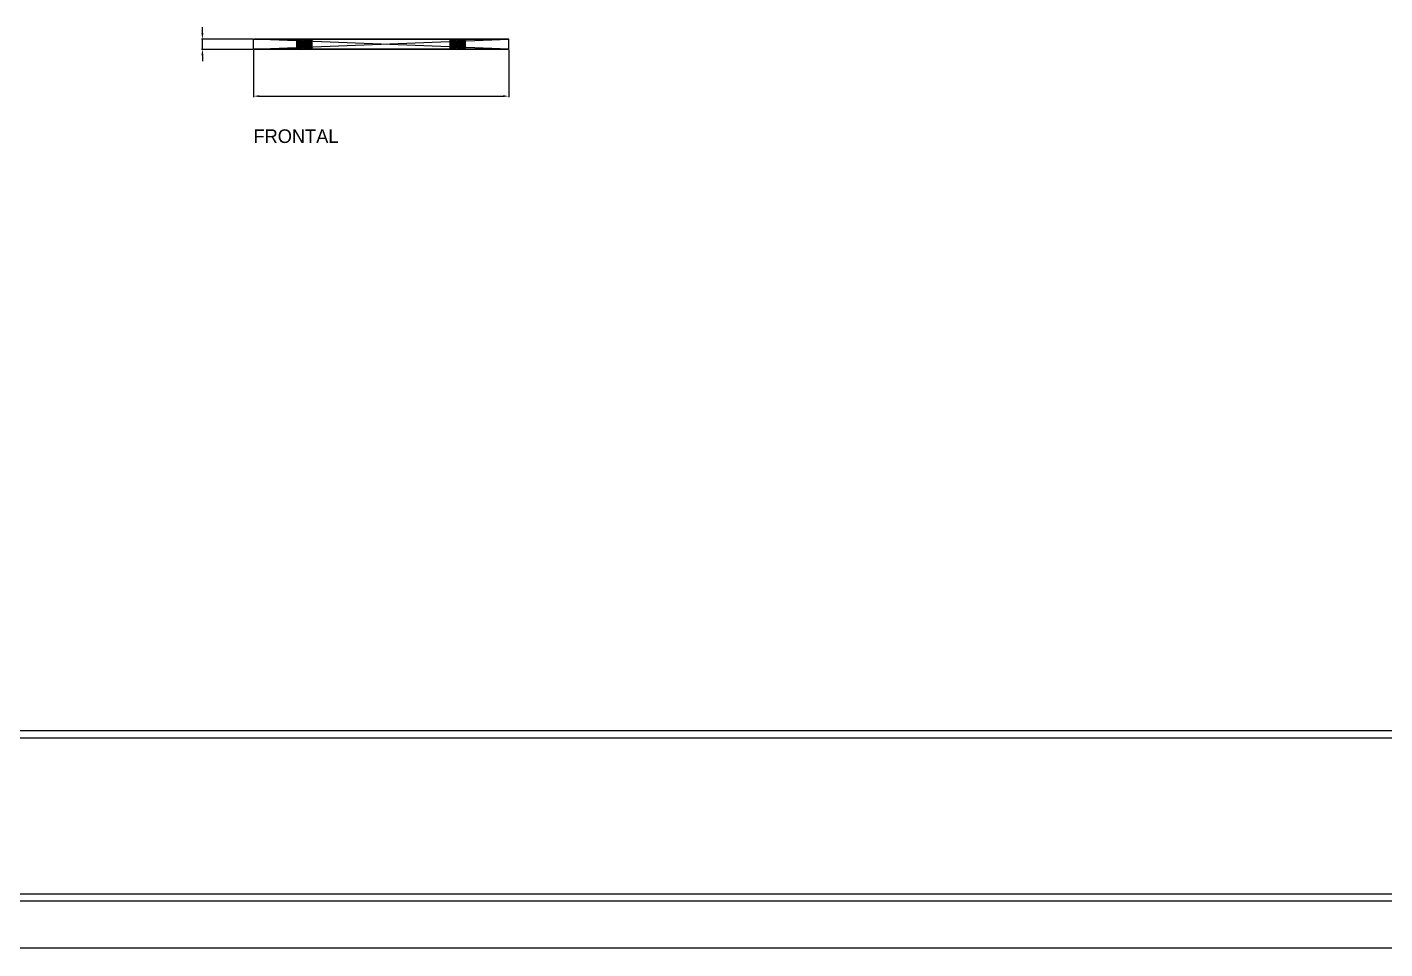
# Model space of a CAD drawing. Header units: millimetres. Extents: x -61 to 13940, y -87340 to 371.
# Drawn here: x 1534 to 3129, y -23523 to -22441 of the extents above; entities that cross this region are included whole.
import ezdxf

# ---------------------------------------------------------------- set-up
doc = ezdxf.new("R2010")
doc.units = ezdxf.units.MM
for name, color, linetype in [('R18_COTAS_P', 1, 'Continuous'), ('R18_PIEZAS_P', 3, 'Continuous'), ('R18_TEXTOS', 7, 'Continuous')]:
    doc.layers.add(name, color=color, linetype=linetype)
doc.dimstyles.get("Standard").update_dxf_attribs({"dimtxt": 2.5, "dimasz": 2.5, "dimexe": 1.25, "dimexo": 0.625, "dimtad": 1, "dimcen": 2.5, "dimazin": 3, "dimtfac": 1, "dimtmove": 0, "dimatfit": 3, "dimarcsym": 0})

# ---------------------------------------------------------------- blocks, each defined once
blk = doc.blocks.new('*D105')
at = {"layer": 'Defpoints', "color": 0, "transparency": 16777216}
for p in [(1800, -22467), (2100, -22467), (2100, -22522)]:
    blk.add_point(p, dxfattribs=at)
at = {"layer": 'R18_COTAS_P', "color": 0, "lineweight": -2, "transparency": 16777216}
for p, q in [((1800, -22467.6), (1800, -22523.2)), ((2100, -22467.6), (2100, -22523.2)), ((1807, -22522), (2093, -22522))]:
    blk.add_line(p, q, dxfattribs=at)
at = {"layer": 'R18_COTAS_P', "color": 0, "transparency": 16777216}
for points in [[(1807, -22520.8), (1807, -22523.1), (1800, -22522)], [(2093, -22520.8), (2093, -22523.1), (2100, -22522)]]:
    blk.add_solid(points, dxfattribs=at)
blk = doc.blocks.new('*D106')
at = {"layer": 'Defpoints', "color": 0, "transparency": 16777216}
for p in [(1740, -22455), (1800, -22455), (1800, -22467)]:
    blk.add_point(p, dxfattribs=at)
at = {"layer": 'R18_COTAS_P', "color": 0, "lineweight": -2, "transparency": 16777216}
for p, q in [((1740, -22448), (1740, -22441)), ((1799.4, -22455), (1738.8, -22455)), ((1740, -22467), (1740, -22455)), ((1799.4, -22467), (1738.8, -22467)), ((1740, -22474), (1740, -22481))]:
    blk.add_line(p, q, dxfattribs=at)
at = {"layer": 'R18_COTAS_P', "color": 0, "transparency": 16777216}
for points in [[(1738.8, -22448), (1741.2, -22448), (1740, -22455)], [(1738.8, -22474), (1741.2, -22474), (1740, -22467)]]:
    blk.add_solid(points, dxfattribs=at)
blk = doc.blocks.new('*D109')
at = {"layer": 'Defpoints', "color": 0, "transparency": 16777216}
for p in [(0, -23467), (6200, -23467), (6200, -23522)]:
    blk.add_point(p, dxfattribs=at)
at = {"layer": 'R18_COTAS_P', "color": 0, "lineweight": -2, "transparency": 16777216}
for p, q in [((0, -23467.6), (0, -23523.2)), ((6200, -23467.6), (6200, -23523.2)), ((7, -23522), (6193, -23522))]:
    blk.add_line(p, q, dxfattribs=at)
at = {"layer": 'R18_COTAS_P', "color": 0, "transparency": 16777216}
for points in [[(7, -23520.8), (7, -23523.1), (0, -23522)], [(6193, -23520.8), (6193, -23523.1), (6200, -23522)]]:
    blk.add_solid(points, dxfattribs=at)

msp = doc.modelspace()

# ---------------------------------------------------------------- linework, layer by layer
at = {"layer": 'R18_PIEZAS_P'}
for p, q in [((2040, -22454.975), (1800, -22454.975)), ((1800, -22454.975), (2038.244, -22454.975)), ((1800, -22454.975), (1860, -22454.975)), ((1861.756, -22454.975), (1800, -22454.975)), ((1800, -22454.975), (1858.244, -22454.975)), ((2100, -22454.975), (1800, -22454.975)), ((1800, -22454.975), (2036.556, -22454.975)), ((1863.444, -22454.975), (1800, -22454.975)), ((1800, -22454.975), (1856.556, -22454.975)), ((1800, -22454.975), (2035, -22454.975)), ((1865, -22454.975), (1800, -22454.975)), ((1800, -22454.975), (1855, -22454.975)), ((1800, -22454.975), (2033.636, -22454.975)), ((1800, -22454.975), (1853.636, -22454.975)), ((1800, -22454.975), (2032.517, -22454.975)), ((1800, -22454.975), (1852.517, -22454.975)), ((1800, -22454.975), (2031.685, -22454.975)), ((1800, -22454.975), (1851.685, -22454.975)), ((1800, -22454.975), (2031.173, -22454.975)), ((1800, -22454.975), (1851.173, -22454.975)), ((1800, -22454.975), (2031, -22454.975)), ((1800, -22454.975), (1851, -22454.975)), ((2041.756, -22454.975), (1800, -22454.975)), ((1800, -22466.975), (1800, -22454.975)), ((2100, -22466.975), (1800, -22454.975)), ((1800, -22466.975), (2100, -22454.975)), ((1851, -22454.975), (1851.173, -22454.975)), ((1860, -22454.975), (1851, -22454.975)), ((1858.244, -22454.975), (1851, -22454.975)), ((1856.556, -22454.975), (1851, -22454.975)), ((1855, -22454.975), (1851, -22454.975)), ((1853.636, -22454.975), (1851, -22454.975)), ((1852.517, -22454.975), (1851, -22454.975)), ((1851, -22466.975), (1851.173, -22454.975)), ((1851, -22466.975), (1851, -22454.975)), ((1851.173, -22466.975), (1851, -22454.975)), ((1851.173, -22454.975), (1851.685, -22454.975)), ((1860, -22454.975), (1851.173, -22454.975)), ((1851.173, -22466.975), (1851.685, -22454.975)), ((1851.173, -22466.975), (1851.173, -22454.975)), ((1851.685, -22466.975), (1851.173, -22454.975)), ((1851.685, -22454.975), (1852.517, -22454.975)), ((1860, -22454.975), (1851.685, -22454.975)), ((1851.685, -22466.975), (1852.517, -22454.975)), ((1851.685, -22466.975), (1851.685, -22454.975)), ((1852.517, -22466.975), (1851.685, -22454.975)), ((1852.517, -22454.975), (1853.636, -22454.975)), ((1860, -22454.975), (1852.517, -22454.975)), ((1852.517, -22466.975), (1853.636, -22454.975)), ((1852.517, -22466.975), (1852.517, -22454.975)), ((1853.636, -22466.975), (1852.517, -22454.975)), ((1853.636, -22454.975), (1855, -22454.975)), ((1860, -22454.975), (1853.636, -22454.975)), ((1853.636, -22466.975), (1855, -22454.975)), ((1853.636, -22466.975), (1853.636, -22454.975)), ((1855, -22466.975), (1853.636, -22454.975)), ((1855, -22454.975), (1856.556, -22454.975)), ((1860, -22454.975), (1855, -22454.975)), ((1855, -22466.975), (1856.556, -22454.975)), ((1855, -22466.975), (1855, -22454.975)), ((1856.556, -22466.975), (1855, -22454.975)), ((1856.556, -22454.975), (1858.244, -22454.975)), ((1860, -22454.975), (1856.556, -22454.975)), ((1856.556, -22466.975), (1858.244, -22454.975)), ((1856.556, -22466.975), (1856.556, -22454.975)), ((1858.244, -22466.975), (1856.556, -22454.975)), ((1858.244, -22454.975), (1860, -22454.975)), ((1858.244, -22466.975), (1860, -22454.975)), ((1858.244, -22466.975), (1858.244, -22454.975)), ((1860, -22466.975), (1858.244, -22454.975)), ((1860, -22454.975), (1861.756, -22454.975)), ((1860, -22454.975), (1863.444, -22454.975)), ((1860, -22454.975), (1865, -22454.975)), ((1860, -22454.975), (1866.364, -22454.975)), ((1860, -22454.975), (1867.483, -22454.975)), ((1860, -22454.975), (1868.315, -22454.975)), ((1860, -22454.975), (1868.827, -22454.975)), ((1860, -22454.975), (1869, -22454.975)), ((1860, -22454.975), (1860, -22466.975)), ((1861.756, -22466.975), (1860, -22454.975)), ((1860, -22466.975), (1861.756, -22454.975)), ((1861.756, -22454.975), (1863.444, -22454.975)), ((1861.756, -22454.975), (1869, -22454.975)), ((1861.756, -22466.975), (1861.756, -22454.975)), ((1863.444, -22466.975), (1861.756, -22454.975)), ((1861.756, -22466.975), (1863.444, -22454.975)), ((1863.444, -22454.975), (1865, -22454.975)), ((1863.444, -22454.975), (1869, -22454.975)), ((1863.444, -22466.975), (1863.444, -22454.975)), ((1865, -22466.975), (1863.444, -22454.975)), ((1863.444, -22466.975), (1865, -22454.975)), ((1866.364, -22454.975), (1865, -22454.975)), ((1865, -22454.975), (1869, -22454.975)), ((1865, -22454.975), (2033.636, -22454.975)), ((2040, -22454.975), (1865, -22454.975)), ((1865, -22466.975), (1865, -22454.975)), ((1866.364, -22466.975), (1865, -22454.975)), ((1865, -22466.975), (1866.364, -22454.975)), ((1867.483, -22454.975), (1866.364, -22454.975)), ((1866.364, -22454.975), (1869, -22454.975)), ((1866.364, -22454.975), (2033.636, -22454.975)), ((1866.364, -22454.975), (2031, -22454.975)), ((1866.364, -22454.975), (2031.173, -22454.975)), ((1866.364, -22454.975), (2031.685, -22454.975)), ((1866.364, -22454.975), (2032.517, -22454.975)), ((2040, -22454.975), (1866.364, -22454.975)), ((1866.364, -22466.975), (1866.364, -22454.975)), ((1867.483, -22466.975), (1866.364, -22454.975)), ((1866.364, -22466.975), (1867.483, -22454.975)), ((1868.315, -22454.975), (1867.483, -22454.975)), ((1867.483, -22454.975), (1869, -22454.975)), ((1867.483, -22454.975), (2033.636, -22454.975)), ((2040, -22454.975), (1867.483, -22454.975)), ((1867.483, -22466.975), (1867.483, -22454.975)), ((1868.315, -22466.975), (1867.483, -22454.975)), ((1867.483, -22466.975), (1868.315, -22454.975)), ((1868.827, -22454.975), (1868.315, -22454.975)), ((1868.315, -22454.975), (1869, -22454.975)), ((1868.315, -22454.975), (2033.636, -22454.975)), ((2040, -22454.975), (1868.315, -22454.975)), ((1868.315, -22466.975), (1868.315, -22454.975)), ((1868.827, -22466.975), (1868.315, -22454.975)), ((1868.315, -22466.975), (1868.827, -22454.975)), ((1869, -22454.975), (1868.827, -22454.975)), ((1868.827, -22454.975), (2033.636, -22454.975)), ((1868.827, -22454.975), (2040, -22454.975)), ((1868.827, -22466.975), (1868.827, -22454.975)), ((1869, -22466.975), (1868.827, -22454.975)), ((1868.827, -22466.975), (1869, -22454.975)), ((1869, -22454.975), (2033.636, -22454.975)), ((1869, -22454.975), (2035, -22454.975)), ((1869, -22454.975), (2036.556, -22454.975)), ((1869, -22454.975), (2038.244, -22454.975)), ((1869, -22454.975), (2040, -22454.975)), ((1869, -22466.975), (1869, -22454.975)), ((2031, -22454.975), (2031.173, -22454.975)), ((2040, -22454.975), (2031, -22454.975)), ((2038.244, -22454.975), (2031, -22454.975)), ((2036.556, -22454.975), (2031, -22454.975)), ((2035, -22454.975), (2031, -22454.975)), ((2033.636, -22454.975), (2031, -22454.975)), ((2031, -22466.975), (2031.173, -22454.975)), ((2031, -22466.975), (2031, -22454.975)), ((2031.173, -22466.975), (2031, -22454.975)), ((2031.173, -22454.975), (2031.685, -22454.975)), ((2040, -22454.975), (2031.173, -22454.975)), ((2031.173, -22466.975), (2031.685, -22454.975)), ((2031.173, -22466.975), (2031.173, -22454.975)), ((2031.685, -22466.975), (2031.173, -22454.975)), ((2031.685, -22454.975), (2032.517, -22454.975)), ((2040, -22454.975), (2031.685, -22454.975)), ((2031.685, -22466.975), (2032.517, -22454.975)), ((2031.685, -22466.975), (2031.685, -22454.975)), ((2032.517, -22466.975), (2031.685, -22454.975)), ((2032.517, -22454.975), (2033.636, -22454.975)), ((2040, -22454.975), (2032.517, -22454.975)), ((2032.517, -22466.975), (2033.636, -22454.975)), ((2032.517, -22466.975), (2032.517, -22454.975)), ((2033.636, -22466.975), (2032.517, -22454.975)), ((2033.636, -22454.975), (2035, -22454.975)), ((2040, -22454.975), (2033.636, -22454.975)), ((2033.636, -22466.975), (2035, -22454.975)), ((2033.636, -22466.975), (2033.636, -22454.975)), ((2035, -22466.975), (2033.636, -22454.975)), ((2035, -22454.975), (2036.556, -22454.975)), ((2040, -22454.975), (2035, -22454.975)), ((2035, -22466.975), (2036.556, -22454.975)), ((2035, -22466.975), (2035, -22454.975)), ((2036.556, -22466.975), (2035, -22454.975)), ((2036.556, -22454.975), (2038.244, -22454.975)), ((2040, -22454.975), (2036.556, -22454.975)), ((2036.556, -22466.975), (2038.244, -22454.975)), ((2036.556, -22466.975), (2036.556, -22454.975)), ((2038.244, -22466.975), (2036.556, -22454.975)), ((2038.244, -22454.975), (2040, -22454.975)), ((2038.244, -22466.975), (2040, -22454.975)), ((2038.244, -22466.975), (2038.244, -22454.975)), ((2040, -22466.975), (2038.244, -22454.975)), ((2040, -22454.975), (2041.756, -22454.975)), ((2040, -22454.975), (2100, -22454.975)), ((2040, -22454.975), (2040, -22466.975)), ((2041.756, -22466.975), (2040, -22454.975)), ((2040, -22466.975), (2041.756, -22454.975)), ((2041.756, -22454.975), (2100, -22454.975)), ((2043.444, -22454.975), (2041.756, -22454.975)), ((2041.756, -22454.975), (2045, -22454.975)), ((2041.756, -22454.975), (2046.364, -22454.975)), ((2041.756, -22454.975), (2047.483, -22454.975)), ((2041.756, -22454.975), (2048.315, -22454.975)), ((2041.756, -22454.975), (2048.827, -22454.975)), ((2041.756, -22454.975), (2049, -22454.975)), ((2041.756, -22466.975), (2041.756, -22454.975)), ((2043.444, -22466.975), (2041.756, -22454.975)), ((2041.756, -22466.975), (2043.444, -22454.975)), ((2043.444, -22454.975), (2100, -22454.975)), ((2045, -22454.975), (2043.444, -22454.975)), ((2043.444, -22454.975), (2049, -22454.975)), ((2043.444, -22466.975), (2043.444, -22454.975)), ((2045, -22466.975), (2043.444, -22454.975)), ((2043.444, -22466.975), (2045, -22454.975)), ((2045, -22454.975), (2100, -22454.975)), ((2046.364, -22454.975), (2045, -22454.975)), ((2045, -22454.975), (2049, -22454.975)), ((2045, -22466.975), (2045, -22454.975)), ((2046.364, -22466.975), (2045, -22454.975)), ((2045, -22466.975), (2046.364, -22454.975)), ((2046.364, -22454.975), (2100, -22454.975)), ((2047.483, -22454.975), (2046.364, -22454.975)), ((2046.364, -22454.975), (2049, -22454.975)), ((2046.364, -22466.975), (2046.364, -22454.975)), ((2047.483, -22466.975), (2046.364, -22454.975)), ((2046.364, -22466.975), (2047.483, -22454.975)), ((2047.483, -22454.975), (2100, -22454.975)), ((2048.315, -22454.975), (2047.483, -22454.975)), ((2047.483, -22454.975), (2049, -22454.975)), ((2047.483, -22466.975), (2047.483, -22454.975)), ((2048.315, -22466.975), (2047.483, -22454.975)), ((2047.483, -22466.975), (2048.315, -22454.975)), ((2048.315, -22454.975), (2100, -22454.975)), ((2048.827, -22454.975), (2048.315, -22454.975)), ((2048.315, -22466.975), (2048.315, -22454.975)), ((2048.827, -22466.975), (2048.315, -22454.975)), ((2048.315, -22466.975), (2048.827, -22454.975)), ((2048.827, -22454.975), (2100, -22454.975)), ((2049, -22454.975), (2048.827, -22454.975)), ((2048.827, -22466.975), (2048.827, -22454.975)), ((2049, -22466.975), (2048.827, -22454.975)), ((2048.827, -22466.975), (2049, -22454.975)), ((2049, -22454.975), (2100, -22454.975)), ((2049, -22466.975), (2049, -22454.975)), ((2100, -22466.975), (2100, -22454.975)), ((1800, -22466.975), (2040, -22466.975)), ((2038.244, -22466.975), (1800, -22466.975)), ((1860, -22466.975), (1800, -22466.975)), ((1800, -22466.975), (1861.756, -22466.975)), ((1858.244, -22466.975), (1800, -22466.975)), ((1800, -22466.975), (2100, -22466.975)), ((2036.556, -22466.975), (1800, -22466.975)), ((1800, -22466.975), (1863.444, -22466.975)), ((1856.556, -22466.975), (1800, -22466.975)), ((2035, -22466.975), (1800, -22466.975)), ((1800, -22466.975), (1865, -22466.975)), ((1855, -22466.975), (1800, -22466.975)), ((2033.636, -22466.975), (1800, -22466.975)), ((1853.636, -22466.975), (1800, -22466.975)), ((2032.517, -22466.975), (1800, -22466.975)), ((1852.517, -22466.975), (1800, -22466.975)), ((2031.685, -22466.975), (1800, -22466.975)), ((1851.685, -22466.975), (1800, -22466.975)), ((2031.173, -22466.975), (1800, -22466.975)), ((1851.173, -22466.975), (1800, -22466.975)), ((2031, -22466.975), (1800, -22466.975)), ((1851, -22466.975), (1800, -22466.975)), ((1800, -22466.975), (2041.756, -22466.975)), ((1851.173, -22466.975), (1851, -22466.975)), ((1851, -22466.975), (1860, -22466.975)), ((1851, -22466.975), (1858.244, -22466.975)), ((1851, -22466.975), (1856.556, -22466.975)), ((1851, -22466.975), (1855, -22466.975)), ((1851, -22466.975), (1853.636, -22466.975)), ((1851, -22466.975), (1852.517, -22466.975)), ((1851.685, -22466.975), (1851.173, -22466.975)), ((1851.173, -22466.975), (1860, -22466.975)), ((1852.517, -22466.975), (1851.685, -22466.975)), ((1851.685, -22466.975), (1860, -22466.975)), ((1853.636, -22466.975), (1852.517, -22466.975)), ((1852.517, -22466.975), (1860, -22466.975)), ((1855, -22466.975), (1853.636, -22466.975)), ((1853.636, -22466.975), (1860, -22466.975)), ((1856.556, -22466.975), (1855, -22466.975)), ((1855, -22466.975), (1860, -22466.975)), ((1858.244, -22466.975), (1856.556, -22466.975)), ((1856.556, -22466.975), (1860, -22466.975)), ((1860, -22466.975), (1858.244, -22466.975)), ((1861.756, -22466.975), (1860, -22466.975)), ((1863.444, -22466.975), (1860, -22466.975)), ((1865, -22466.975), (1860, -22466.975)), ((1866.364, -22466.975), (1860, -22466.975)), ((1867.483, -22466.975), (1860, -22466.975)), ((1868.315, -22466.975), (1860, -22466.975)), ((1868.827, -22466.975), (1860, -22466.975)), ((1869, -22466.975), (1860, -22466.975)), ((1863.444, -22466.975), (1861.756, -22466.975)), ((1869, -22466.975), (1861.756, -22466.975)), ((1865, -22466.975), (1863.444, -22466.975)), ((1869, -22466.975), (1863.444, -22466.975)), ((1865, -22466.975), (1866.364, -22466.975)), ((1869, -22466.975), (1865, -22466.975)), ((2033.636, -22466.975), (1865, -22466.975)), ((1865, -22466.975), (2040, -22466.975)), ((1866.364, -22466.975), (1867.483, -22466.975)), ((1869, -22466.975), (1866.364, -22466.975)), ((2033.636, -22466.975), (1866.364, -22466.975)), ((2031, -22466.975), (1866.364, -22466.975)), ((2031.173, -22466.975), (1866.364, -22466.975)), ((2031.685, -22466.975), (1866.364, -22466.975)), ((2032.517, -22466.975), (1866.364, -22466.975)), ((1866.364, -22466.975), (2040, -22466.975)), ((1867.483, -22466.975), (1868.315, -22466.975)), ((1869, -22466.975), (1867.483, -22466.975)), ((2033.636, -22466.975), (1867.483, -22466.975)), ((1867.483, -22466.975), (2040, -22466.975)), ((1868.315, -22466.975), (1868.827, -22466.975)), ((1869, -22466.975), (1868.315, -22466.975)), ((2033.636, -22466.975), (1868.315, -22466.975)), ((1868.315, -22466.975), (2040, -22466.975)), ((1868.827, -22466.975), (1869, -22466.975)), ((2033.636, -22466.975), (1868.827, -22466.975)), ((2040, -22466.975), (1868.827, -22466.975)), ((2033.636, -22466.975), (1869, -22466.975)), ((2035, -22466.975), (1869, -22466.975)), ((2036.556, -22466.975), (1869, -22466.975)), ((2038.244, -22466.975), (1869, -22466.975)), ((2040, -22466.975), (1869, -22466.975)), ((2031.173, -22466.975), (2031, -22466.975)), ((2031, -22466.975), (2040, -22466.975)), ((2031, -22466.975), (2038.244, -22466.975)), ((2031, -22466.975), (2036.556, -22466.975)), ((2031, -22466.975), (2035, -22466.975)), ((2031, -22466.975), (2033.636, -22466.975)), ((2031.685, -22466.975), (2031.173, -22466.975)), ((2031.173, -22466.975), (2040, -22466.975)), ((2032.517, -22466.975), (2031.685, -22466.975)), ((2031.685, -22466.975), (2040, -22466.975)), ((2033.636, -22466.975), (2032.517, -22466.975)), ((2032.517, -22466.975), (2040, -22466.975)), ((2035, -22466.975), (2033.636, -22466.975)), ((2033.636, -22466.975), (2040, -22466.975)), ((2036.556, -22466.975), (2035, -22466.975)), ((2035, -22466.975), (2040, -22466.975)), ((2038.244, -22466.975), (2036.556, -22466.975)), ((2036.556, -22466.975), (2040, -22466.975)), ((2040, -22466.975), (2038.244, -22466.975)), ((2041.756, -22466.975), (2040, -22466.975)), ((2100, -22466.975), (2040, -22466.975)), ((2100, -22466.975), (2041.756, -22466.975)), ((2041.756, -22466.975), (2043.444, -22466.975)), ((2045, -22466.975), (2041.756, -22466.975)), ((2046.364, -22466.975), (2041.756, -22466.975)), ((2047.483, -22466.975), (2041.756, -22466.975)), ((2048.315, -22466.975), (2041.756, -22466.975)), ((2048.827, -22466.975), (2041.756, -22466.975)), ((2049, -22466.975), (2041.756, -22466.975)), ((2100, -22466.975), (2043.444, -22466.975)), ((2043.444, -22466.975), (2045, -22466.975)), ((2049, -22466.975), (2043.444, -22466.975)), ((2100, -22466.975), (2045, -22466.975)), ((2045, -22466.975), (2046.364, -22466.975)), ((2049, -22466.975), (2045, -22466.975)), ((2100, -22466.975), (2046.364, -22466.975)), ((2046.364, -22466.975), (2047.483, -22466.975)), ((2049, -22466.975), (2046.364, -22466.975)), ((2100, -22466.975), (2047.483, -22466.975)), ((2047.483, -22466.975), (2048.315, -22466.975)), ((2049, -22466.975), (2047.483, -22466.975)), ((2100, -22466.975), (2048.315, -22466.975)), ((2048.315, -22466.975), (2048.827, -22466.975)), ((2100, -22466.975), (2048.827, -22466.975)), ((2048.827, -22466.975), (2049, -22466.975)), ((2100, -22466.975), (2049, -22466.975)), ((0, -23266.975), (6200, -23266.975)), ((0, -23275.475), (6200, -23275.475)), ((0, -23458.475), (6200, -23458.475)), ((0, -23466.975), (6200, -23466.975))]:
    msp.add_line(p, q, dxfattribs=at)

# ---------------------------------------------------------------- texts
at = {"layer": 'R18_TEXTOS'}
msp.add_text('FRONTAL', height=16, dxfattribs=at).set_placement((1800, -22576.975))

# ---------------------------------------------------------------- dimensions: what is measured, and where the dimension line sits
at = {"layer": 'R18_COTAS_P'}
dim = msp.add_linear_dim(base=(1740, -22454.975), p1=(1800, -22466.975), p2=(1800, -22454.975), angle=90, dimstyle='Standard', override={"dimtxt": 16, "dimasz": 7, "dimtad": 1, "dimdec": 2}, dxfattribs=at)
dim.commit()
dim.dimension.update_dxf_attribs({"geometry": '*D106', "text_midpoint": (1740, -22460.975)})
for base, p1, p2, picture, middle in [((2100, -22521.975), (1800, -22466.975), (2100, -22466.975), '*D105', (1950, -22521.975)), ((6200, -23521.975), (0, -23466.975), (6200, -23466.975), '*D109', (3100, -23521.975))]:
    dim = msp.add_linear_dim(base=base, p1=p1, p2=p2, dimstyle='Standard', override={"dimtxt": 16, "dimasz": 7, "dimtad": 1, "dimdec": 2}, dxfattribs=at)
    dim.commit()
    dim.dimension.update_dxf_attribs({"geometry": picture, "text_midpoint": middle})

doc.saveas('drawing.dxf')
